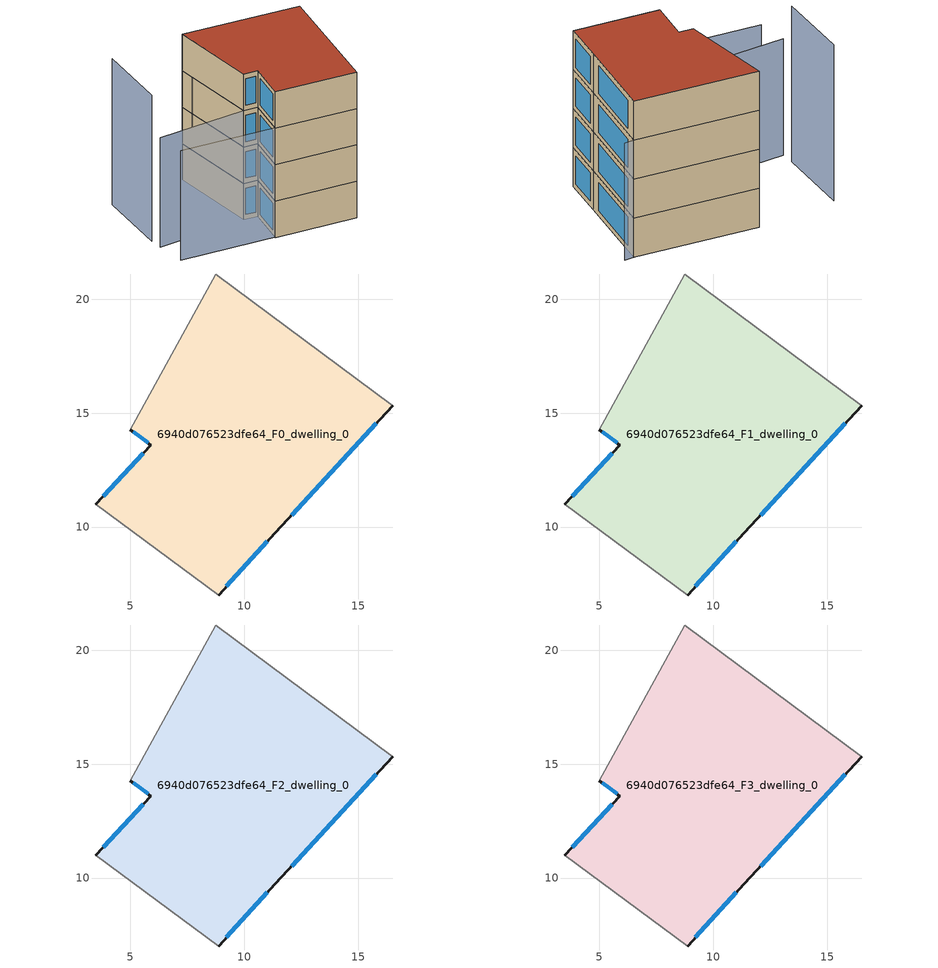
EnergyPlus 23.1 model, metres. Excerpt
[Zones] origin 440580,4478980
6940d076523dfe64_F0_dwelling_0
 floor ground (EU_floor_Construction): 16.52,15.33 11.37,9.75 8.88,7.02 3.48,11 5.9,13.6 4.99,14.29 8.75,21.12 z0
 wall outside (EU_wall_Construction): 4.99,14.29 5.9,13.6 3.48,11 / 8.88,7.02 11.37,9.75 16.52,15.33 z0:3
 wall adiabatic (EU_wall_Construction): 16.52,15.33 8.75,21.12 4.99,14.29 / 3.48,11 8.88,7.02 z0:3
 window (EU_Window_Construction): 5.12,14.19 5.78,13.7 / 12.08,10.52 15.81,14.55 / 9.22,7.4 11.02,9.37 / 5.57,13.24 3.82,11.36 z0.42:2.58
6940d076523dfe64_F1_dwelling_0
 floor to 6940d076523dfe64_F0_dwelling_0 (EU_floor_Construction): 16.52,15.33 11.37,9.75 8.88,7.02 3.48,11 5.9,13.6 4.99,14.29 8.75,21.12 z3
 wall outside (EU_wall_Construction): 4.99,14.29 5.9,13.6 3.48,11 / 8.88,7.02 11.37,9.75 16.52,15.33 z3:6
 wall adiabatic (EU_wall_Construction): 16.52,15.33 8.75,21.12 4.99,14.29 / 3.48,11 8.88,7.02 z3:6
 window (EU_Window_Construction): 5.12,14.19 5.78,13.7 / 12.08,10.52 15.81,14.55 / 9.22,7.4 11.02,9.37 / 5.57,13.24 3.82,11.36 z3.42:5.58
6940d076523dfe64_F2_dwelling_0
 floor to 6940d076523dfe64_F1_dwelling_0 (EU_floor_Construction): 16.52,15.33 11.37,9.75 8.88,7.02 3.48,11 5.9,13.6 4.99,14.29 8.75,21.12 z6
 wall outside (EU_wall_Construction): 4.99,14.29 5.9,13.6 3.48,11 / 8.88,7.02 11.37,9.75 16.52,15.33 z6:9
 wall adiabatic (EU_wall_Construction): 16.52,15.33 8.75,21.12 4.99,14.29 / 3.48,11 8.88,7.02 z6:9
 window (EU_Window_Construction): 5.12,14.19 5.78,13.7 / 12.08,10.52 15.81,14.55 / 9.22,7.4 11.02,9.37 / 5.57,13.24 3.82,11.36 z6.42:8.58
6940d076523dfe64_F3_dwelling_0
 floor to 6940d076523dfe64_F2_dwelling_0 (EU_floor_Construction): 16.52,15.33 11.37,9.75 8.88,7.02 3.48,11 5.9,13.6 4.99,14.29 8.75,21.12 z9
 wall outside (EU_wall_Construction): 4.99,14.29 5.9,13.6 3.48,11 / 8.88,7.02 11.37,9.75 16.52,15.33 z9:12
 wall adiabatic (EU_wall_Construction): 16.52,15.33 8.75,21.12 4.99,14.29 / 3.48,11 8.88,7.02 z9:12
 window (EU_Window_Construction): 5.12,14.19 5.78,13.7 / 12.08,10.52 15.81,14.55 / 9.22,7.4 11.02,9.37 / 5.57,13.24 3.82,11.36 z9.42:11.58
 roof outside (EU_roof_Construction): 11.37,9.75 16.52,15.33 8.75,21.12 4.99,14.29 5.9,13.6 3.48,11 8.88,7.02 z12
shading: 17.18,14.96 8.14,20.02 / 4.99,14.28 -1.56,17.93 / -2.76,15.68 8.93,7.08 z0:9; 2.97,24 -0.97,18.87 z0:12
[Building]
EU S2 Campaign: North Axis=0; Terrain=City; Solar Distribution=FullExterior
[Site:Location]
Madrid: Latitude=40.5; Longitude=-3.5; Time Zone=1; Elevation=609
[SizingPeriod:WeatherFileDays]
AnnualSizingPeriod: Begin Month=1; Begin Day of Month=1; End Month=12; End Day of Month=31; Day of Week for Start Day=Monday; Use Weather File Daylight Saving Period=No; Use Weather File Rain and Snow Indicators=No
[MATERIAL]
EU_InternalMass_Material: Roughness=MediumRough; Thickness=0.1; Conductivity=1; Density=1800; Specific Heat=900; Thermal Absorptance=0.9; Solar Absorptance=0.7; Visible Absorptance=0.7
[MATERIAL:NOMASS] Roughness=MediumRough; Thermal Absorptance=0.9; Solar Absorptance=0.7; Visible Absorptance=0.7
Name | Thermal Resistance
EU_wall_NoMass | 1.60022
EU_roof_NoMass | 1.57597
EU_floor_NoMass | 0.470652
[WINDOWMATERIAL:SIMPLEGLAZINGSYSTEM]
EU_Window_SimpleGlazing: UFactor=3.28802; Solar Heat Gain Coefficient=0.85; Visible Transmittance=0.85
[CONSTRUCTION]
EU_wall_Construction: EU_wall_NoMass
EU_roof_Construction: EU_roof_NoMass
EU_floor_Construction: EU_floor_NoMass
EU_Window_Construction: EU_Window_SimpleGlazing
EU_InternalMass_Construction: EU_InternalMass_Material
[ZONE] Type=1; Multiplier=1; Ceiling Height=autocalculate; Volume=273.327; Floor Area=autocalculate; Part of Total Floor Area=Yes
6940d076523dfe64_F0_dwelling_0; 6940d076523dfe64_F1_dwelling_0; 6940d076523dfe64_F2_dwelling_0; 6940d076523dfe64_F3_dwelling_0
[INTERNALMASS] Construction=EU_InternalMass_Construction; Surface Area=91.1089
Name | Zone or ZoneList
6940d076523dfe64_F0_dwelling_0_EU_InternalMass | 6940d076523dfe64_F0_dwelling_0
6940d076523dfe64_F1_dwelling_0_EU_InternalMass | 6940d076523dfe64_F1_dwelling_0
6940d076523dfe64_F2_dwelling_0_EU_InternalMass | 6940d076523dfe64_F2_dwelling_0
6940d076523dfe64_F3_dwelling_0_EU_InternalMass | 6940d076523dfe64_F3_dwelling_0
[OTHEREQUIPMENT] Fuel Type=Electricity; Design Level Calculation Method=Watts/Area; Power per Zone Floor Area=1; Fraction Latent=0; Fraction Radiant=0; Fraction Lost=0; Carbon Dioxide Generation Rate=0; EndUse Subcategory=EU_Step8_InternalGains
Name | Zone or ZoneList or Space or SpaceList | Schedule
EU_Step8_InternalGain_6940d076523dfe64_F0_dwelling_0_f000 | 6940d076523dfe64_F0_dwelling_0 | EU_Step8_GainSchedule_6940d076523dfe64_F0_dwelling_0_f000
EU_Step8_InternalGain_6940d076523dfe64_F1_dwelling_0_f000 | 6940d076523dfe64_F1_dwelling_0 | EU_Step8_GainSchedule_6940d076523dfe64_F1_dwelling_0_f000
EU_Step8_InternalGain_6940d076523dfe64_F2_dwelling_0_f000 | 6940d076523dfe64_F2_dwelling_0 | EU_Step8_GainSchedule_6940d076523dfe64_F2_dwelling_0_f000
EU_Step8_InternalGain_6940d076523dfe64_F3_dwelling_0_f000 | 6940d076523dfe64_F3_dwelling_0 | EU_Step8_GainSchedule_6940d076523dfe64_F3_dwelling_0_f000
[ZONEVENTILATION:DESIGNFLOWRATE] Schedule=EU_AlwaysOn; Design Flow Rate Calculation Method=AirChanges/Hour; Air Changes per Hour=0.480704; Ventilation Type=Natural; Fan Pressure Rise=0; Fan Total Efficiency=1; Constant Term Coefficient=1; Temperature Term Coefficient=0; Velocity Term Coefficient=0; Velocity Squared Term Coefficient=0; Minimum Indoor Temperature=-100; Maximum Indoor Temperature=100; Delta Temperature=-100; Minimum Outdoor Temperature=-100; Maximum Outdoor Temperature=100; Maximum Wind Speed=40
Name | Zone or ZoneList or Space or SpaceList
EU_ConstantAir_6940d076523dfe64_F0_dwelling_0 | 6940d076523dfe64_F0_dwelling_0
EU_ConstantAir_6940d076523dfe64_F1_dwelling_0 | 6940d076523dfe64_F1_dwelling_0
EU_ConstantAir_6940d076523dfe64_F2_dwelling_0 | 6940d076523dfe64_F2_dwelling_0
EU_ConstantAir_6940d076523dfe64_F3_dwelling_0 | 6940d076523dfe64_F3_dwelling_0
[HVACTEMPLATE:THERMOSTAT] Constant Heating Setpoint=20; Constant Cooling Setpoint=50
EU_HeatOnly_6940d076523dfe64_F0_dwelling_0; EU_HeatOnly_6940d076523dfe64_F1_dwelling_0; EU_HeatOnly_6940d076523dfe64_F2_dwelling_0; EU_HeatOnly_6940d076523dfe64_F3_dwelling_0
[HVACTEMPLATE:ZONE:IDEALLOADSAIRSYSTEM] System Availability Schedule=EU_AlwaysOn; Maximum Heating Supply Air Temperature=50; Minimum Cooling Supply Air Temperature=13; Maximum Heating Supply Air Humidity Ratio=0.0156; Minimum Cooling Supply Air Humidity Ratio=0.0077; Heating Limit=NoLimit; Cooling Limit=NoLimit; Heating Availability Schedule=EU_AlwaysOn; Cooling Availability Schedule=EU_CoolingOff; Dehumidification Control Type=ConstantSensibleHeatRatio; Cooling Sensible Heat Ratio=0.7; Dehumidification Setpoint=60; Humidification Control Type=None; Humidification Setpoint=30; Outdoor Air Method=None; Outdoor Air Flow Rate per Person=0.00944; Outdoor Air Flow Rate per Zone Floor Area=0; Outdoor Air Flow Rate per Zone=0; Demand Controlled Ventilation Type=None; Outdoor Air Economizer Type=NoEconomizer; Heat Recovery Type=None; Sensible Heat Recovery Effectiveness=0.7; Latent Heat Recovery Effectiveness=0.65
Name | Template Thermostat
6940d076523dfe64_F0_dwelling_0 | EU_HeatOnly_6940d076523dfe64_F0_dwelling_0
6940d076523dfe64_F1_dwelling_0 | EU_HeatOnly_6940d076523dfe64_F1_dwelling_0
6940d076523dfe64_F2_dwelling_0 | EU_HeatOnly_6940d076523dfe64_F2_dwelling_0
6940d076523dfe64_F3_dwelling_0 | EU_HeatOnly_6940d076523dfe64_F3_dwelling_0
[SIZING:ZONE] Zone Cooling Design Supply Air Temperature Input Method=SupplyAirTemperature; Zone Cooling Design Supply Air Temperature=13; Zone Heating Design Supply Air Temperature Input Method=SupplyAirTemperature; Zone Heating Design Supply Air Temperature=50; Zone Cooling Design Supply Air Humidity Ratio=0.008; Zone Heating Design Supply Air Humidity Ratio=0.008; Cooling Design Air Flow Method=DesignDay; Cooling Design Air Flow Rate=0; Cooling Minimum Air Flow per Zone Floor Area=0.000762; Cooling Minimum Air Flow=0; Cooling Minimum Air Flow Fraction=0.2; Heating Design Air Flow Method=DesignDay; Heating Design Air Flow Rate=0; Heating Maximum Air Flow per Zone Floor Area=0.002032; Heating Maximum Air Flow=0.141576; Heating Maximum Air Flow Fraction=0.3; Account for Dedicated Outdoor Air System=No; Dedicated Outdoor Air System Control Strategy=NeutralSupplyAir; Dedicated Outdoor Air Low Setpoint Temperature for Design=autosize; Dedicated Outdoor Air High Setpoint Temperature for Design=autosize; Zone Load Sizing Method=Sensible Load Only No Latent Load; Zone Latent Cooling Design Supply Air Humidity Ratio Input Method=HumidityRatioDifference; Zone Cooling Design Supply Air Humidity Ratio Difference=0.005; Zone Latent Heating Design Supply Air Humidity Ratio Input Method=HumidityRatioDifference; Zone Humidification Design Supply Air Humidity Ratio Difference=0.005
6940d076523dfe64_F0_dwelling_0; 6940d076523dfe64_F1_dwelling_0; 6940d076523dfe64_F2_dwelling_0; 6940d076523dfe64_F3_dwelling_0
[SCHEDULE:CONSTANT]
Name | Hourly Value
EU_AlwaysOn | 1
EU_CoolingOff | 0
[SCHEDULE:FILE] Column Number=1; Rows to Skip at Top=0; Number of Hours of Data=8760; Column Separator=Comma; Interpolate to Timestep=No; Minutes per Item=60; Adjust Schedule for Daylight Savings=Yes
Name | File
EU_Step8_GainSchedule_6940d076523dfe64_F0_dwelling_0_f000 | ../../schedules/6940d076523dfe64/6940d076523dfe64_F0_dwelling_0_f000_gain.csv
EU_Step8_GainSchedule_6940d076523dfe64_F1_dwelling_0_f000 | ../../schedules/6940d076523dfe64/6940d076523dfe64_F1_dwelling_0_f000_gain.csv
EU_Step8_GainSchedule_6940d076523dfe64_F2_dwelling_0_f000 | ../../schedules/6940d076523dfe64/6940d076523dfe64_F2_dwelling_0_f000_gain.csv
EU_Step8_GainSchedule_6940d076523dfe64_F3_dwelling_0_f000 | ../../schedules/6940d076523dfe64/6940d076523dfe64_F3_dwelling_0_f000_gain.csv
